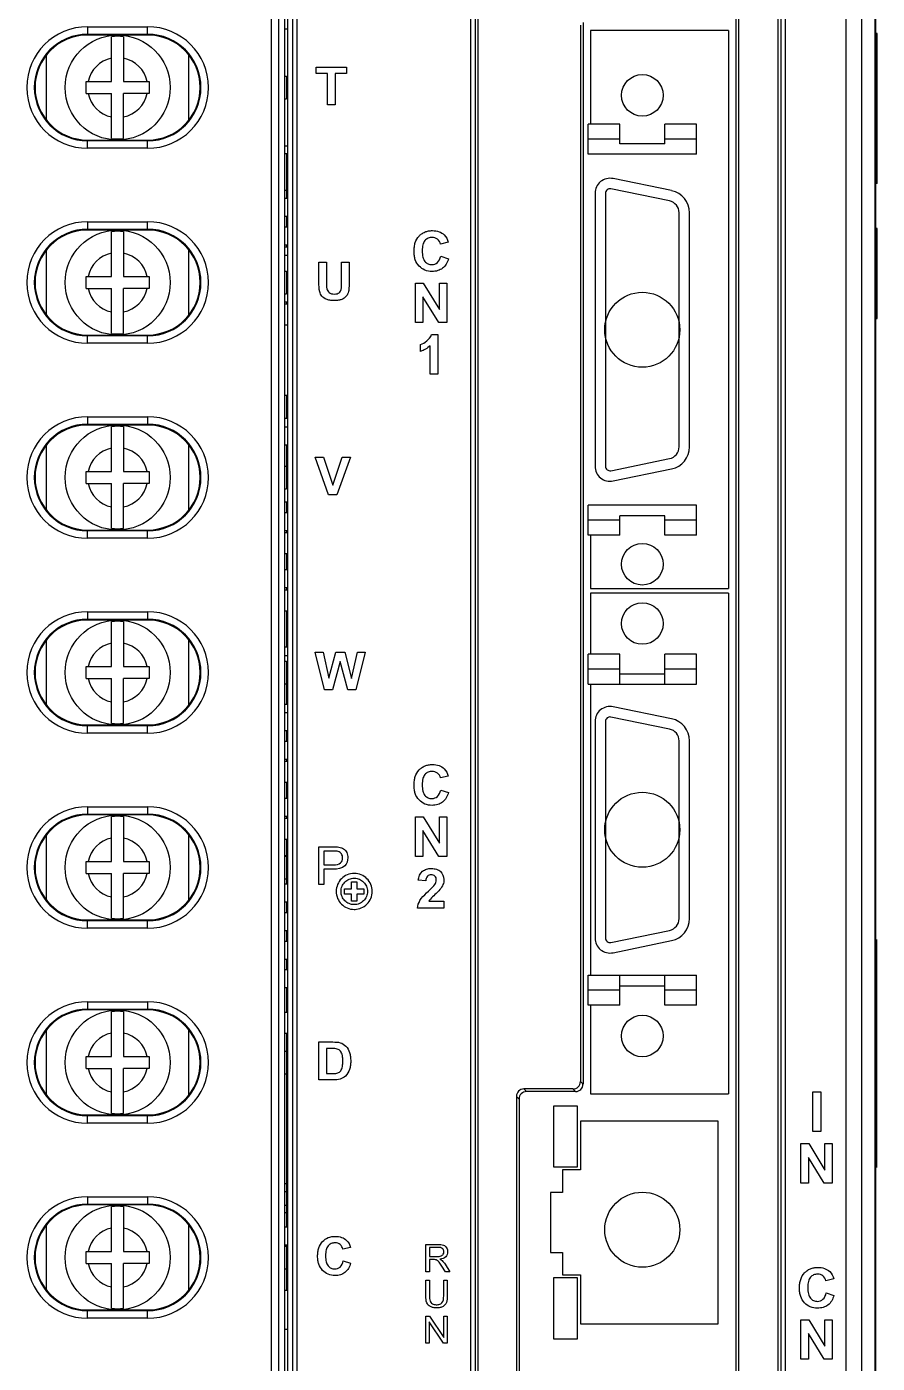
# Model space of a CAD drawing. Extents: x 0 to 94, y 0 to 195.
# Drawn here: x 51.7 to 94.2, y 40.8 to 107.7 of the extents above; entities that cross this region are included whole.
import ezdxf

# ---------------------------------------------------------------- set-up
doc = ezdxf.new("R2010")
doc.units = 0
doc.header["$LTSCALE"] = 4
doc.layers.get('0').update_dxf_attribs({"linetype": 'CONTINUOUS'})

msp = doc.modelspace()

# ---------------------------------------------------------------- linework, layer by layer
at = {"color": 7, "linetype": 'Continuous'}
for p, q in [((94.136, 13.962), (94.136, 193.163)), ((94.163, 13.937), (94.163, 193.188)), ((92.692, 14.623), (92.692, 192.502)), ((93.475, 14.623), (93.475, 192.502)), ((73.935, 17.192), (73.935, 189.467)), ((74.159, 17.192), (74.159, 189.467)), ((74.288, 189.467), (74.288, 17.192)), ((89.288, 17.192), (89.288, 189.467)), ((89.416, 189.467), (89.416, 17.192)), ((89.64, 189.467), (89.64, 17.192)), ((63.968, 30.885), (63.968, 149.195)), ((64.342, 30.885), (64.342, 149.195)), ((64.787, 29.942), (64.787, 149.657)), ((65.017, 149.657), (65.017, 29.942)), ((65.241, 149.657), (65.241, 29.942)), ((64.618, 147.957), (64.618, 31.687)), ((87.319, 29.412), (87.319, 132.045)), ((87.188, 29.544), (87.188, 111.077)), ((54.788, 107.653), (54.788, 107.238)), ((54.788, 107.653), (57.788, 107.653)), ((57.788, 107.238), (57.788, 107.653)), ((79.406, 107.738), (79.406, 54.912)), ((79.538, 107.869), (79.538, 54.781)), ((54.788, 107.278), (57.788, 107.278)), ((57.788, 107.238), (54.788, 107.238)), ((55.988, 104.912), (55.988, 107.156)), ((56.587, 107.156), (56.587, 104.912)), ((64.787, 107.537), (64.618, 107.537)), ((86.812, 107.462), (79.913, 107.462)), ((79.913, 107.462), (79.913, 102.775)), ((94.238, 107.312), (94.163, 107.312)), ((94.238, 99.812), (94.238, 107.312)), ((52.725, 106.209), (52.725, 103.017)), ((59.85, 103.017), (59.85, 106.21)), ((66.211, 105.637), (67.716, 105.637)), ((66.211, 105.317), (66.211, 105.637)), ((67.716, 105.637), (67.716, 105.317)), ((64.618, 105.175), (64.725, 105.175)), ((64.725, 105.175), (64.725, 104.05)), ((66.773, 105.317), (66.211, 105.317)), ((66.773, 103.743), (66.773, 105.317)), ((67.716, 105.317), (67.156, 105.317)), ((67.156, 105.317), (67.156, 103.743)), ((54.712, 104.312), (54.712, 104.912)), ((54.712, 104.912), (55.988, 104.912)), ((54.712, 104.312), (55.988, 104.312)), ((55.988, 102.069), (55.988, 104.312)), ((56.587, 104.912), (57.863, 104.912)), ((56.587, 102.069), (56.587, 104.312)), ((57.863, 104.312), (56.587, 104.312)), ((57.863, 104.912), (57.863, 104.312)), ((64.618, 104.05), (64.725, 104.05)), ((67.156, 103.743), (66.773, 103.743)), ((79.8, 101.275), (79.8, 102.775)), ((81.375, 102.775), (79.8, 102.775)), ((81.375, 101.8), (81.375, 102.775)), ((83.625, 101.8), (83.625, 102.775)), ((85.2, 102.775), (83.625, 102.775)), ((85.2, 101.275), (85.2, 102.775)), ((54.788, 101.574), (54.788, 101.988)), ((54.788, 101.988), (57.788, 101.988)), ((57.788, 101.949), (54.788, 101.949)), ((57.788, 101.574), (57.788, 101.988)), ((64.787, 101.688), (64.618, 101.688)), ((81.375, 102.025), (79.8, 102.025)), ((83.625, 101.8), (81.375, 101.8)), ((85.2, 102.025), (83.625, 102.025)), ((57.788, 101.574), (54.788, 101.574)), ((64.618, 101.312), (64.787, 101.312)), ((64.725, 101.312), (64.725, 99.081)), ((85.2, 101.275), (79.8, 101.275)), ((83.965, 99.456), (81.039, 100.06)), ((94.238, 99.812), (94.163, 99.812)), ((64.725, 99.465), (64.618, 99.465)), ((64.618, 99.081), (64.787, 99.081)), ((64.618, 99.081), (64.787, 99.081)), ((80.138, 99.325), (80.138, 85.675)), ((80.662, 99.325), (80.662, 85.675)), ((83.859, 98.942), (80.933, 99.545)), ((84.338, 86.646), (84.338, 98.354)), ((84.862, 86.646), (84.862, 98.354)), ((54.788, 97.903), (54.788, 97.488)), ((54.788, 97.903), (57.788, 97.903)), ((57.788, 97.488), (57.788, 97.903)), ((64.618, 98.181), (64.787, 98.181)), ((64.618, 98.181), (64.787, 98.181)), ((64.618, 97.652), (64.787, 97.652)), ((64.618, 97.652), (64.787, 97.652)), ((64.725, 98.181), (64.725, 97.652)), ((54.788, 97.528), (57.788, 97.528)), ((57.788, 97.488), (54.788, 97.488)), ((55.988, 95.162), (55.988, 97.406)), ((56.587, 97.406), (56.587, 95.162)), ((94.238, 97.562), (94.163, 97.562)), ((94.163, 97.562), (94.238, 97.562)), ((94.238, 93.062), (94.238, 97.562)), ((52.725, 96.459), (52.725, 93.267)), ((59.85, 93.267), (59.85, 96.46)), ((64.618, 96.752), (64.787, 96.752)), ((64.618, 96.752), (64.787, 96.752)), ((64.618, 96.647), (64.787, 96.647)), ((64.725, 96.752), (64.725, 96.647)), ((72.809, 96.881), (72.415, 96.787)), ((64.618, 96.224), (64.787, 96.224)), ((64.618, 96.224), (64.787, 96.224)), ((66.344, 95.887), (66.727, 95.887)), ((66.344, 94.877), (66.344, 95.887)), ((66.727, 95.887), (66.727, 94.861)), ((67.472, 95.887), (67.854, 95.887)), ((67.472, 94.839), (67.472, 95.887)), ((67.854, 95.887), (67.854, 94.892)), ((72.428, 96.177), (72.815, 96.054)), ((54.712, 94.562), (54.712, 95.162)), ((54.712, 95.162), (55.988, 95.162)), ((56.587, 95.162), (57.863, 95.162)), ((57.863, 95.162), (57.863, 94.562)), ((64.618, 95.425), (64.725, 95.425)), ((64.725, 95.425), (64.725, 94.3)), ((64.725, 95.324), (64.787, 95.324)), ((64.725, 95.324), (64.787, 95.324)), ((54.712, 94.562), (55.988, 94.562)), ((55.988, 92.319), (55.988, 94.562)), ((56.587, 92.319), (56.587, 94.562)), ((57.863, 94.562), (56.587, 94.562)), ((64.618, 94.3), (64.725, 94.3)), ((64.725, 94.795), (64.787, 94.795)), ((64.725, 94.795), (64.787, 94.795)), ((71.17, 94.838), (71.557, 94.838)), ((71.17, 92.865), (71.17, 94.838)), ((71.557, 94.838), (72.365, 93.52)), ((72.365, 94.838), (72.735, 94.838)), ((72.365, 93.52), (72.365, 94.838)), ((72.735, 94.838), (72.735, 92.865)), ((64.618, 93.895), (64.787, 93.895)), ((64.618, 93.895), (64.787, 93.895)), ((64.618, 93.79), (64.787, 93.79)), ((64.725, 93.895), (64.725, 93.79)), ((71.54, 94.152), (71.54, 92.865)), ((72.335, 92.865), (71.54, 94.152)), ((94.238, 93.062), (94.163, 93.062)), ((94.163, 93.062), (94.238, 93.062)), ((54.788, 91.824), (54.788, 92.238)), ((54.788, 92.238), (57.788, 92.238)), ((57.788, 91.824), (57.788, 92.238)), ((64.618, 92.74), (64.787, 92.74)), ((71.54, 92.865), (71.17, 92.865)), ((71.972, 92.26), (72.279, 92.26)), ((72.279, 92.26), (72.279, 90.278)), ((72.735, 92.865), (72.335, 92.865)), ((57.788, 92.199), (54.788, 92.199)), ((57.788, 91.824), (54.788, 91.824)), ((71.412, 91.417), (71.412, 91.761)), ((71.901, 90.278), (71.901, 91.704)), ((72.279, 90.278), (71.901, 90.278)), ((64.618, 89.237), (64.787, 89.237)), ((64.725, 89.237), (64.725, 88.075)), ((54.788, 88.153), (57.788, 88.153)), ((54.788, 88.153), (54.788, 87.738)), ((54.788, 87.778), (57.788, 87.778)), ((57.788, 87.738), (54.788, 87.738)), ((55.988, 85.412), (55.988, 87.656)), ((56.587, 87.656), (56.587, 85.412)), ((57.788, 88.153), (57.788, 87.738)), ((64.618, 88.075), (64.787, 88.075)), ((64.618, 87.651), (64.787, 87.651)), ((64.618, 87.651), (64.787, 87.651)), ((52.725, 86.709), (52.725, 83.517)), ((59.85, 83.517), (59.85, 86.71)), ((64.618, 86.751), (64.787, 86.751)), ((64.618, 86.751), (64.787, 86.751)), ((64.725, 86.751), (64.725, 84.55)), ((64.618, 85.675), (64.725, 85.675)), ((66.153, 86.137), (66.568, 86.137)), ((66.83, 84.243), (66.153, 86.137)), ((66.568, 86.137), (67.047, 84.735)), ((67.047, 84.735), (67.511, 86.137)), ((67.917, 86.137), (67.238, 84.243)), ((67.511, 86.137), (67.917, 86.137)), ((80.933, 85.455), (83.859, 86.058)), ((81.039, 84.94), (83.965, 85.544)), ((54.712, 85.412), (55.988, 85.412)), ((54.712, 84.812), (54.712, 85.412)), ((56.587, 85.412), (57.863, 85.412)), ((57.863, 85.412), (57.863, 84.812)), ((64.725, 85.217), (64.787, 85.217)), ((54.712, 84.812), (55.988, 84.812)), ((55.988, 82.569), (55.988, 84.812)), ((57.863, 84.812), (56.587, 84.812)), ((56.587, 82.569), (56.587, 84.812)), ((64.618, 84.55), (64.725, 84.55)), ((64.725, 84.794), (64.787, 84.794)), ((64.725, 84.794), (64.787, 84.794)), ((67.238, 84.243), (66.83, 84.243)), ((64.618, 83.894), (64.787, 83.894)), ((64.618, 83.894), (64.787, 83.894)), ((64.725, 83.894), (64.725, 83.365)), ((79.8, 82.225), (79.8, 83.725)), ((85.2, 83.725), (79.8, 83.725)), ((85.2, 82.225), (85.2, 83.725)), ((64.618, 83.365), (64.787, 83.365)), ((64.618, 83.365), (64.787, 83.365)), ((81.375, 82.975), (79.8, 82.975)), ((81.375, 82.225), (81.375, 83.2)), ((83.625, 83.2), (81.375, 83.2)), ((83.625, 82.225), (83.625, 83.2)), ((85.2, 82.975), (83.625, 82.975)), ((54.788, 82.488), (57.788, 82.488)), ((54.788, 82.074), (54.788, 82.488)), ((57.788, 82.449), (54.788, 82.449)), ((57.788, 82.074), (57.788, 82.488)), ((64.618, 82.465), (64.787, 82.465)), ((64.618, 82.465), (64.787, 82.465)), ((64.618, 82.36), (64.787, 82.36)), ((64.725, 82.465), (64.725, 82.36)), ((81.375, 82.225), (79.8, 82.225)), ((79.913, 82.225), (79.913, 79.562)), ((85.2, 82.225), (83.625, 82.225)), ((57.788, 82.074), (54.788, 82.074)), ((64.618, 81.31), (64.787, 81.31)), ((64.725, 81.31), (64.725, 80.507)), ((64.618, 80.507), (64.787, 80.507)), ((64.618, 80.507), (64.787, 80.507)), ((64.618, 79.607), (64.787, 79.607)), ((64.618, 79.607), (64.787, 79.607)), ((64.725, 79.607), (64.725, 79.502)), ((79.913, 79.562), (86.812, 79.562)), ((64.618, 79.502), (64.787, 79.502)), ((86.812, 79.337), (79.913, 79.337)), ((79.913, 79.337), (79.913, 76.275)), ((54.788, 78.403), (57.788, 78.403)), ((54.788, 78.403), (54.788, 77.988)), ((57.788, 78.403), (57.788, 77.988)), ((64.618, 78.452), (64.787, 78.452)), ((64.725, 78.452), (64.725, 76.645)), ((54.788, 78.028), (57.788, 78.028)), ((57.788, 77.988), (54.788, 77.988)), ((55.988, 75.662), (55.988, 77.906)), ((56.587, 77.906), (56.587, 75.662)), ((52.725, 76.959), (52.725, 73.767)), ((59.85, 73.767), (59.85, 76.96)), ((64.618, 76.645), (64.787, 76.645)), ((64.618, 76.221), (64.787, 76.221)), ((64.618, 76.221), (64.787, 76.221)), ((66.163, 76.387), (66.555, 76.387)), ((66.616, 74.493), (66.163, 76.387)), ((66.555, 76.387), (66.84, 75.086)), ((66.84, 75.086), (67.187, 76.387)), ((67.187, 76.387), (67.641, 76.387)), ((67.641, 76.387), (67.973, 75.064)), ((67.973, 75.064), (68.264, 76.387)), ((68.649, 76.387), (68.189, 74.493)), ((68.264, 76.387), (68.649, 76.387)), ((81.375, 76.275), (79.8, 76.275)), ((79.8, 74.775), (79.8, 76.275)), ((81.375, 74.775), (81.375, 76.275)), ((85.2, 76.275), (83.625, 76.275)), ((83.625, 74.775), (83.625, 76.275)), ((85.2, 74.775), (85.2, 76.275)), ((54.712, 75.662), (55.988, 75.662)), ((54.712, 75.062), (54.712, 75.662)), ((56.587, 75.662), (57.863, 75.662)), ((57.863, 75.662), (57.863, 75.062)), ((64.618, 75.925), (64.725, 75.925)), ((64.725, 75.925), (64.725, 73.787)), ((67.406, 75.909), (67.03, 74.493)), ((67.783, 74.493), (67.406, 75.909)), ((81.375, 75.525), (79.8, 75.525)), ((85.2, 75.525), (83.625, 75.525)), ((54.712, 75.062), (55.988, 75.062)), ((55.988, 72.819), (55.988, 75.062)), ((57.863, 75.062), (56.587, 75.062)), ((56.587, 72.819), (56.587, 75.062)), ((64.725, 75.321), (64.787, 75.321)), ((64.725, 75.321), (64.787, 75.321)), ((81.375, 75.3), (83.625, 75.3)), ((64.618, 74.8), (64.725, 74.8)), ((67.03, 74.493), (66.616, 74.493)), ((68.189, 74.493), (67.783, 74.493)), ((79.8, 74.775), (85.2, 74.775)), ((79.913, 74.775), (79.913, 60.225)), ((64.618, 73.787), (64.787, 73.787)), ((64.787, 73.973), (64.725, 73.973)), ((83.965, 73.046), (81.039, 73.65)), ((64.618, 73.364), (64.787, 73.364)), ((64.618, 73.364), (64.787, 73.364)), ((80.138, 72.915), (80.138, 62.085)), ((80.662, 72.915), (80.662, 62.085)), ((83.859, 72.532), (80.933, 73.135)), ((54.788, 72.738), (57.788, 72.738)), ((54.788, 72.324), (54.788, 72.738)), ((57.788, 72.699), (54.788, 72.699)), ((57.788, 72.324), (54.788, 72.324)), ((57.788, 72.324), (57.788, 72.738)), ((64.618, 72.464), (64.787, 72.464)), ((64.618, 72.464), (64.787, 72.464)), ((64.725, 72.464), (64.725, 71.935)), ((64.618, 71.935), (64.787, 71.935)), ((64.618, 71.935), (64.787, 71.935)), ((84.338, 63.056), (84.338, 71.944)), ((84.862, 63.056), (84.862, 71.944)), ((64.618, 71.035), (64.787, 71.035)), ((64.618, 71.035), (64.787, 71.035)), ((64.618, 70.93), (64.787, 70.93)), ((64.725, 71.035), (64.725, 70.93)), ((72.809, 70.184), (72.415, 70.089)), ((64.618, 69.88), (64.787, 69.88)), ((64.725, 69.88), (64.725, 69.077)), ((64.618, 69.077), (64.787, 69.077)), ((64.618, 69.077), (64.787, 69.077)), ((72.428, 69.48), (72.815, 69.357)), ((54.788, 68.653), (57.788, 68.653)), ((54.788, 68.653), (54.788, 68.238)), ((54.788, 68.278), (57.788, 68.278)), ((57.788, 68.238), (54.788, 68.238)), ((57.788, 68.653), (57.788, 68.238)), ((64.618, 68.177), (64.787, 68.177)), ((64.618, 68.177), (64.787, 68.177)), ((64.725, 68.177), (64.725, 68.072)), ((55.988, 65.912), (55.988, 68.156)), ((56.587, 68.156), (56.587, 65.912)), ((64.618, 68.072), (64.787, 68.072)), ((71.17, 68.141), (71.557, 68.141)), ((71.17, 66.168), (71.17, 68.141)), ((71.557, 68.141), (72.365, 66.823)), ((72.365, 68.141), (72.735, 68.141)), ((72.365, 66.823), (72.365, 68.141)), ((72.735, 68.141), (72.735, 66.168)), ((52.725, 67.209), (52.725, 64.017)), ((59.85, 64.017), (59.85, 67.21)), ((64.618, 67.022), (64.787, 67.022)), ((64.725, 67.022), (64.725, 66.22)), ((72.335, 66.168), (71.54, 67.455)), ((71.54, 67.455), (71.54, 66.168)), ((64.618, 66.22), (64.787, 66.22)), ((64.618, 66.22), (64.787, 66.22)), ((64.618, 66.175), (64.725, 66.175)), ((64.725, 66.175), (64.725, 64.791)), ((66.342, 66.65), (67.057, 66.65)), ((66.342, 64.756), (66.342, 66.65)), ((67.078, 66.427), (66.593, 66.427)), ((66.593, 66.427), (66.593, 65.75)), ((71.54, 66.168), (71.17, 66.168)), ((72.735, 66.168), (72.335, 66.168)), ((54.712, 65.912), (55.988, 65.912)), ((54.712, 65.312), (54.712, 65.912)), ((56.587, 65.912), (57.863, 65.912)), ((57.863, 65.912), (57.863, 65.312)), ((66.593, 65.75), (67.083, 65.75)), ((67.079, 65.526), (66.593, 65.526)), ((66.593, 65.526), (66.593, 64.756)), ((54.712, 65.312), (55.988, 65.312)), ((55.988, 63.069), (55.988, 65.312)), ((57.863, 65.312), (56.587, 65.312)), ((56.587, 63.069), (56.587, 65.312)), ((64.618, 65.05), (64.725, 65.05)), ((64.725, 65.32), (64.787, 65.32)), ((64.725, 65.32), (64.787, 65.32)), ((67.973, 64.901), (68.245, 64.901)), ((67.973, 64.553), (67.973, 64.901)), ((68.245, 64.901), (68.245, 64.553)), ((71.684, 64.941), (71.307, 64.978)), ((64.618, 64.791), (64.787, 64.791)), ((64.618, 64.791), (64.787, 64.791)), ((66.593, 64.756), (66.342, 64.756)), ((67.624, 64.553), (67.973, 64.553)), ((67.624, 64.281), (67.624, 64.553)), ((67.973, 64.281), (67.624, 64.281)), ((67.973, 63.933), (67.973, 64.281)), ((68.245, 64.553), (68.593, 64.553)), ((68.593, 64.281), (68.245, 64.281)), ((68.245, 64.281), (68.245, 63.933)), ((68.593, 64.553), (68.593, 64.281)), ((64.618, 63.891), (64.787, 63.891)), ((64.618, 63.891), (64.787, 63.891)), ((64.725, 63.891), (64.725, 63.362)), ((68.245, 63.933), (67.973, 63.933)), ((72.589, 63.581), (71.263, 63.581)), ((71.838, 63.932), (72.589, 63.932)), ((72.589, 63.932), (72.589, 63.581)), ((54.788, 62.988), (57.788, 62.988)), ((54.788, 62.574), (54.788, 62.988)), ((57.788, 62.949), (54.788, 62.949)), ((57.788, 62.574), (57.788, 62.988)), ((64.618, 63.362), (64.787, 63.362)), ((64.618, 63.362), (64.787, 63.362)), ((57.788, 62.574), (54.788, 62.574)), ((64.618, 62.462), (64.787, 62.462)), ((64.618, 62.462), (64.787, 62.462)), ((64.725, 62.462), (64.725, 61.934)), ((80.933, 61.865), (83.859, 62.468)), ((64.618, 61.934), (64.787, 61.934)), ((64.618, 61.934), (64.787, 61.934)), ((81.039, 61.35), (83.965, 61.954)), ((94.193, 62.012), (94.193, 50.612)), ((64.618, 61.034), (64.787, 61.034)), ((64.618, 61.034), (64.787, 61.034)), ((64.725, 61.034), (64.725, 60.505)), ((64.618, 60.505), (64.787, 60.505)), ((64.618, 60.505), (64.787, 60.505)), ((79.8, 60.225), (85.2, 60.225)), ((79.8, 58.725), (79.8, 60.225)), ((81.375, 58.725), (81.375, 60.225)), ((83.625, 58.725), (83.625, 60.225)), ((85.2, 58.725), (85.2, 60.225)), ((64.618, 59.605), (64.787, 59.605)), ((64.618, 59.605), (64.787, 59.605)), ((64.725, 59.605), (64.725, 58.375)), ((81.375, 59.7), (83.625, 59.7)), ((54.788, 58.903), (57.788, 58.903)), ((54.788, 58.903), (54.788, 58.488)), ((57.788, 58.903), (57.788, 58.488)), ((81.375, 59.475), (79.8, 59.475)), ((85.2, 59.475), (83.625, 59.475)), ((54.788, 58.528), (57.788, 58.528)), ((57.788, 58.488), (54.788, 58.488)), ((55.988, 56.162), (55.988, 58.406)), ((56.587, 58.406), (56.587, 56.162)), ((64.618, 58.375), (64.787, 58.375)), ((81.375, 58.725), (79.8, 58.725)), ((79.913, 58.725), (79.913, 54.287)), ((85.2, 58.725), (83.625, 58.725)), ((52.725, 57.459), (52.725, 54.267)), ((59.85, 54.267), (59.85, 57.46)), ((64.618, 57.325), (64.787, 57.325)), ((64.725, 57.325), (64.725, 47.646)), ((66.346, 56.887), (67.044, 56.887)), ((66.346, 54.993), (66.346, 56.887)), ((54.712, 56.162), (55.988, 56.162)), ((54.712, 55.562), (54.712, 56.162)), ((56.587, 56.162), (57.863, 56.162)), ((57.863, 56.162), (57.863, 55.562)), ((64.618, 56.425), (64.725, 56.425)), ((66.9, 56.567), (66.728, 56.567)), ((66.728, 56.567), (66.728, 55.312)), ((54.712, 55.562), (55.988, 55.562)), ((55.988, 53.319), (55.988, 55.562)), ((57.863, 55.562), (56.587, 55.562)), ((56.587, 53.319), (56.587, 55.562)), ((64.618, 55.3), (64.725, 55.3)), ((67.065, 54.993), (66.346, 54.993)), ((66.728, 55.312), (67.013, 55.312)), ((79.538, 54.781), (79.406, 54.912)), ((76.211, 54.165), (76.342, 54.034)), ((76.211, 54.165), (76.211, 29.412)), ((79.033, 54.539), (76.585, 54.539)), ((76.585, 54.539), (76.716, 54.407)), ((79.164, 54.407), (76.716, 54.407)), ((79.164, 54.407), (79.033, 54.539)), ((79.913, 54.287), (86.812, 54.287)), ((91.023, 54.391), (91.421, 54.391)), ((91.023, 52.417), (91.023, 54.391)), ((91.421, 54.391), (91.421, 52.417)), ((76.342, 54.034), (76.342, 29.544)), ((79.262, 53.683), (78.062, 53.683)), ((78.062, 53.683), (78.062, 50.641)), ((79.262, 50.641), (79.262, 53.683)), ((54.788, 53.238), (57.788, 53.238)), ((54.788, 52.824), (54.788, 53.238)), ((57.788, 53.199), (54.788, 53.199)), ((57.788, 52.824), (54.788, 52.824)), ((57.788, 52.824), (57.788, 53.238)), ((86.282, 52.933), (79.412, 52.933)), ((79.412, 52.933), (79.412, 50.491)), ((86.282, 42.8), (86.282, 52.933)), ((91.421, 52.417), (91.023, 52.417)), ((90.427, 51.804), (90.814, 51.804)), ((90.427, 49.831), (90.427, 51.804)), ((90.814, 51.804), (91.622, 50.486)), ((91.622, 51.804), (91.992, 51.804)), ((91.622, 50.486), (91.622, 51.804)), ((91.992, 51.804), (91.992, 49.831)), ((91.593, 49.831), (90.797, 51.118)), ((90.797, 51.118), (90.797, 49.831)), ((78.062, 50.641), (79.262, 50.641)), ((79.412, 50.491), (78.512, 50.491)), ((78.512, 50.491), (78.512, 49.366)), ((64.725, 49.793), (64.618, 49.793)), ((90.797, 49.831), (90.427, 49.831)), ((91.992, 49.831), (91.593, 49.831)), ((54.788, 49.153), (57.788, 49.153)), ((54.788, 49.153), (54.788, 48.738)), ((57.788, 49.153), (57.788, 48.738)), ((64.618, 49.418), (64.725, 49.418)), ((78.512, 49.366), (77.912, 49.366)), ((77.912, 49.366), (77.912, 46.366)), ((54.788, 48.778), (57.788, 48.778)), ((57.788, 48.738), (54.788, 48.738)), ((55.988, 46.412), (55.988, 48.656)), ((56.587, 48.656), (56.587, 46.412)), ((64.618, 48.732), (64.726, 48.732)), ((64.618, 48.357), (64.724, 48.357)), ((52.725, 47.709), (52.725, 44.517)), ((59.85, 44.517), (59.85, 47.71)), ((64.618, 47.646), (64.787, 47.646)), ((64.618, 47.646), (64.787, 47.646)), ((54.712, 46.412), (55.988, 46.412)), ((54.712, 45.812), (54.712, 46.412)), ((56.587, 46.412), (57.863, 46.412)), ((57.863, 46.412), (57.863, 45.812)), ((64.618, 46.746), (64.787, 46.746)), ((64.618, 46.746), (64.787, 46.746)), ((64.618, 46.675), (64.725, 46.675)), ((64.725, 46.746), (64.725, 44.469)), ((67.924, 46.615), (67.546, 46.525)), ((71.686, 46.766), (72.29, 46.766)), ((71.686, 45.403), (71.686, 46.766)), ((72.297, 46.616), (71.866, 46.616)), ((71.866, 46.616), (71.866, 46.164)), ((71.866, 46.164), (72.254, 46.164)), ((77.912, 46.366), (78.512, 46.366)), ((78.512, 46.366), (78.512, 45.241)), ((54.712, 45.812), (55.988, 45.812)), ((55.988, 43.569), (55.988, 45.812)), ((57.863, 45.812), (56.587, 45.812)), ((56.587, 43.569), (56.587, 45.812)), ((64.618, 45.55), (64.725, 45.55)), ((67.559, 45.94), (67.929, 45.822)), ((72.075, 46.008), (71.866, 46.008)), ((71.866, 46.008), (71.866, 45.403)), ((72.66, 45.403), (72.48, 45.686)), ((72.65, 45.774), (72.887, 45.403)), ((71.866, 45.403), (71.686, 45.403)), ((71.686, 44.975), (71.866, 44.975)), ((71.686, 44.187), (71.686, 44.975)), ((71.866, 44.975), (71.866, 44.188)), ((72.577, 44.975), (72.758, 44.975)), ((72.577, 44.188), (72.577, 44.975)), ((72.887, 45.403), (72.66, 45.403)), ((72.758, 44.975), (72.758, 44.187)), ((79.262, 45.091), (78.062, 45.091)), ((78.062, 45.091), (78.062, 42.05)), ((78.512, 45.241), (79.412, 45.241)), ((79.262, 42.05), (79.262, 45.091)), ((79.412, 45.241), (79.412, 42.8)), ((92.066, 45.041), (91.672, 44.947)), ((64.787, 44.469), (64.618, 44.469)), ((91.685, 44.337), (92.072, 44.215)), ((54.788, 43.488), (57.788, 43.488)), ((54.788, 43.074), (54.788, 43.488)), ((57.788, 43.449), (54.788, 43.449)), ((57.788, 43.074), (57.788, 43.488)), ((57.788, 43.074), (54.788, 43.074)), ((71.681, 43.184), (71.866, 43.184)), ((71.681, 41.821), (71.681, 43.184)), ((72.57, 41.821), (71.854, 42.892)), ((71.854, 42.892), (71.854, 41.821)), ((71.866, 43.184), (72.582, 42.114)), ((72.582, 43.184), (72.755, 43.184)), ((72.582, 42.114), (72.582, 43.184)), ((72.755, 43.184), (72.755, 41.821)), ((79.412, 42.8), (86.282, 42.8)), ((90.427, 42.999), (90.814, 42.999)), ((90.427, 41.025), (90.427, 42.999)), ((90.814, 42.999), (91.622, 41.681)), ((91.622, 42.999), (91.992, 42.999)), ((91.622, 41.681), (91.622, 42.999)), ((91.992, 42.999), (91.992, 41.025)), ((64.787, 42.519), (64.618, 42.519)), ((91.593, 41.025), (90.797, 42.312)), ((90.797, 42.312), (90.797, 41.025)), ((71.854, 41.821), (71.681, 41.821)), ((72.755, 41.821), (72.57, 41.821)), ((78.062, 42.05), (79.262, 42.05)), ((90.797, 41.025), (90.427, 41.025)), ((91.992, 41.025), (91.593, 41.025))]:
    msp.add_line(p, q, dxfattribs=at)
for p, q in [((86.812, 107.462), (86.812, 104.65)), ((86.812, 104.65), (86.812, 103.15)), ((86.812, 103.15), (86.812, 85.6)), ((86.812, 85.6), (86.812, 84.1)), ((86.812, 84.1), (86.812, 79.562)), ((86.812, 79.337), (86.812, 75.025)), ((86.812, 75.025), (86.812, 73.525)), ((86.812, 73.525), (86.812, 58.975)), ((86.812, 58.975), (86.812, 57.475)), ((86.812, 57.475), (86.812, 54.287))]:
    msp.add_line(p, q)
for centre, radius in [((56.288, 104.612), 2.625), ((82.5, 104.223), 1.039), ((56.288, 94.862), 2.625), ((56.288, 85.112), 2.625), ((82.5, 80.777), 1.039), ((82.5, 77.812), 1.039), ((56.288, 75.362), 2.625), ((56.288, 65.612), 2.625), ((56.288, 55.862), 2.625), ((82.5, 57.188), 1.039), ((56.288, 46.112), 2.625)]:
    msp.add_circle(centre, radius, dxfattribs=at)
for centre in [(82.5, 92.5), (82.5, 67.5), (82.5, 47.5)]:
    msp.add_circle(centre, 1.875)
for centre, radius, start, end in [((54.788, 104.613), 3.039, 90, 270), ((57.788, 104.613), 3.039, 270, 90), ((54.788, 104.613), 2.664, 90, 270), ((54.788, 104.613), 2.625, 90, 270), ((56.288, 104.612), 2.561, 83.27193, 96.72807), ((57.788, 104.613), 2.664, 270, 90), ((57.788, 104.613), 2.625, 270, 90), ((56.288, 104.612), 1.5, 101.53696, 168.46304), ((56.288, 104.612), 1.5, 11.53696, 78.46304), ((56.288, 104.612), 1.5, 191.53696, 258.46304), ((56.288, 104.612), 1.5, 281.53696, 348.46304), ((56.288, 104.612), 2.561, 263.27193, 276.72807), ((80.888, 99.325), 0.75, 78.34071, 180), ((80.888, 99.325), 0.225, 78.34071, 180), ((83.737, 98.354), 0.6, 0, 78.34071), ((83.737, 98.354), 1.125, 0, 78.34071), ((54.788, 94.863), 3.039, 90, 270), ((57.788, 94.863), 3.039, 270, 90), ((54.788, 94.863), 2.664, 90, 270), ((54.788, 94.863), 2.625, 90, 270), ((56.288, 94.862), 2.561, 83.27193, 96.72807), ((57.788, 94.863), 2.664, 270, 90), ((57.788, 94.863), 2.625, 270, 90), ((56.288, 94.862), 1.5, 101.53696, 168.46304), ((56.288, 94.862), 1.5, 11.53696, 78.46304), ((56.288, 94.862), 1.5, 191.53696, 258.46304), ((56.288, 94.862), 1.5, 281.53696, 348.46304), ((56.288, 94.862), 2.561, 263.27193, 276.72807), ((54.788, 85.113), 3.039, 90, 270), ((54.788, 85.113), 2.664, 90, 270), ((54.788, 85.113), 2.625, 90, 270), ((56.288, 85.112), 2.561, 83.27193, 96.72807), ((57.788, 85.113), 3.039, 270, 90), ((57.788, 85.113), 2.664, 270, 90), ((57.788, 85.113), 2.625, 270, 90), ((56.288, 85.112), 1.5, 101.53696, 168.46304), ((56.288, 85.112), 1.5, 11.53696, 78.46304), ((83.737, 86.646), 0.6, 281.65929, 0), ((83.737, 86.646), 1.125, 281.65929, 0), ((80.888, 85.675), 0.75, 180, 281.65929), ((80.888, 85.675), 0.225, 180, 281.65929), ((56.288, 85.112), 1.5, 191.53696, 258.46304), ((56.288, 85.112), 1.5, 281.53696, 348.46304), ((56.288, 85.112), 2.561, 263.27193, 276.72807), ((54.788, 75.363), 3.039, 90, 270), ((57.788, 75.363), 3.039, 270, 90), ((54.788, 75.363), 2.664, 90, 270), ((54.788, 75.363), 2.625, 90, 270), ((56.288, 75.362), 2.561, 83.27193, 96.72807), ((57.788, 75.363), 2.664, 270, 90), ((57.788, 75.363), 2.625, 270, 90), ((56.288, 75.362), 1.5, 101.53696, 168.46304), ((56.288, 75.362), 1.5, 11.53696, 78.46304), ((56.288, 75.362), 1.5, 191.53696, 258.46304), ((56.288, 75.362), 1.5, 281.53696, 348.46304), ((80.888, 72.915), 0.75, 78.34071, 180), ((80.888, 72.915), 0.225, 78.34071, 180), ((83.737, 71.944), 1.125, 0, 78.34071), ((56.288, 75.362), 2.561, 263.27193, 276.72807), ((83.737, 71.944), 0.6, 0, 78.34071), ((54.788, 65.613), 3.039, 90, 270), ((54.788, 65.613), 2.664, 90, 270), ((54.788, 65.613), 2.625, 90, 270), ((56.288, 65.612), 2.561, 83.27193, 96.72807), ((57.788, 65.613), 3.039, 270, 90), ((57.788, 65.613), 2.664, 270, 90), ((57.788, 65.613), 2.625, 270, 90), ((56.288, 65.612), 1.5, 101.53696, 168.46304), ((56.288, 65.612), 1.5, 11.53696, 78.46304), ((56.288, 65.612), 1.5, 191.53696, 258.46304), ((56.288, 65.612), 1.5, 281.53696, 348.46304), ((56.288, 65.612), 2.561, 263.27193, 276.72807), ((83.737, 63.056), 0.6, 281.65929, 0), ((83.737, 63.056), 1.125, 281.65929, 0), ((80.888, 62.085), 0.75, 180, 281.65929), ((80.888, 62.085), 0.225, 180, 281.65929), ((54.788, 55.863), 3.039, 90, 270), ((57.788, 55.863), 3.039, 270, 90), ((54.788, 55.863), 2.664, 90, 270), ((54.788, 55.863), 2.625, 90, 270), ((56.288, 55.862), 2.561, 83.27193, 96.72807), ((57.788, 55.863), 2.664, 270, 90), ((57.788, 55.863), 2.625, 270, 90), ((56.288, 55.862), 1.5, 101.53696, 168.46304), ((56.288, 55.862), 1.5, 11.53696, 78.46304), ((56.288, 55.862), 1.5, 191.53696, 258.46304), ((56.288, 55.862), 1.5, 281.53696, 348.46304), ((56.288, 55.862), 2.561, 263.27193, 276.72807), ((54.788, 46.113), 3.039, 90, 270), ((57.788, 46.113), 3.039, 270, 90), ((54.788, 46.113), 2.664, 90, 270), ((54.788, 46.113), 2.625, 90, 270), ((56.288, 46.112), 2.561, 83.27193, 96.72807), ((57.788, 46.113), 2.664, 270, 90), ((57.788, 46.113), 2.625, 270, 90), ((56.288, 46.112), 1.5, 101.53696, 168.46304), ((56.288, 46.112), 1.5, 11.53696, 78.46304), ((56.288, 46.112), 1.5, 191.53696, 258.46304), ((56.288, 46.112), 1.5, 281.53696, 348.46304), ((56.288, 46.112), 2.561, 263.27193, 276.72807)]:
    msp.add_arc(centre, radius, start, end, dxfattribs=at)
for centre, major_axis, start_param, end_param in [((79.03, 54.915), (-0.267, 0.267), 2.359993, 3.923193), ((76.588, 54.162), (0.267, -0.267), 2.359993, 3.923193), ((76.719, 54.031), (0.267, -0.267), 2.359993, 3.923193), ((79.161, 54.784), (0.267, -0.267), -0.7816, 0.7816)]:
    msp.add_ellipse(centre, major_axis=major_axis, ratio=0.992433, start_param=start_param, end_param=end_param, dxfattribs=at)
for points, knots in [([(72.519, 95.575), (72.449, 95.522), (72.279, 95.439), (71.971, 95.403), (71.631, 95.457), (71.325, 95.673), (71.165, 95.947), (71.105, 96.206), (71.091, 96.424), (71.105, 96.646), (71.164, 96.915), (71.29, 97.14), (71.426, 97.261), (71.47, 97.293)], [0, 0, 0, 0, 0.086122, 0.182188, 0.301783, 0.417183, 0.538734, 0.604913, 0.677523, 0.754066, 0.823208, 0.94769, 1, 1, 1, 1]), ([(71.47, 97.293), (71.524, 97.332), (71.637, 97.396), (71.825, 97.448), (72.063, 97.467), (72.345, 97.43), (72.533, 97.314), (72.607, 97.244)], [0, 0, 0, 0, 0.163269, 0.314534, 0.476911, 0.74942, 1, 1, 1, 1]), ([(71.643, 96.96), (71.592, 96.902), (71.541, 96.783), (71.511, 96.607), (71.504, 96.447), (71.511, 96.284), (71.54, 96.101), (71.59, 95.977), (71.641, 95.917)], [0, 0, 0, 0, 0.210295, 0.34004, 0.490167, 0.649035, 0.785058, 1, 1, 1, 1]), ([(72.415, 96.787), (72.394, 96.879), (72.292, 97.061), (72.025, 97.136), (71.796, 97.094), (71.686, 97.01), (71.643, 96.96)], [0, 0, 0, 0, 0.292714, 0.586675, 0.796367, 1, 1, 1, 1]), ([(71.641, 95.917), (71.683, 95.867), (71.79, 95.783), (72.021, 95.737), (72.191, 95.795), (72.264, 95.859)], [0, 0, 0, 0, 0.284827, 0.575254, 1, 1, 1, 1]), ([(66.858, 94.358), (66.89, 94.334), (66.973, 94.296), (67.11, 94.284), (67.245, 94.295), (67.326, 94.331), (67.356, 94.354)], [0, 0, 0, 0, 0.231762, 0.507373, 0.781822, 1, 1, 1, 1]), ([(67.356, 94.354), (67.406, 94.394), (67.492, 94.558), (67.472, 94.732), (67.472, 94.839)], [0, 0, 0, 0, 0.372488, 1, 1, 1, 1]), ([(67.854, 94.892), (67.854, 94.795), (67.851, 94.634), (67.834, 94.427), (67.786, 94.281), (67.688, 94.129), (67.57, 94.053), (67.486, 94.019)], [0, 0, 0, 0, 0.285353, 0.473791, 0.608154, 0.734354, 1, 1, 1, 1]), ([(67.486, 94.019), (67.435, 93.997), (67.314, 93.968), (67.11, 93.957), (66.903, 93.968), (66.765, 93.999), (66.711, 94.024)], [0, 0, 0, 0, 0.211144, 0.469735, 0.772782, 1, 1, 1, 1]), ([(64.772, 72.415), (64.764, 72.408), (64.741, 72.381), (64.725, 72.345), (64.725, 72.319)], [0, 0, 0, 0, 0.288818, 1, 1, 1, 1]), ([(72.519, 68.877), (72.449, 68.824), (72.279, 68.741), (71.971, 68.705), (71.631, 68.76), (71.325, 68.976), (71.165, 69.25), (71.105, 69.508), (71.091, 69.727), (71.105, 69.949), (71.164, 70.218), (71.29, 70.443), (71.426, 70.564), (71.47, 70.595)], [0, 0, 0, 0, 0.086122, 0.182188, 0.301783, 0.417183, 0.538734, 0.604913, 0.677523, 0.754066, 0.823208, 0.94769, 1, 1, 1, 1]), ([(71.47, 70.595), (71.524, 70.635), (71.637, 70.698), (71.825, 70.751), (72.063, 70.77), (72.345, 70.732), (72.533, 70.617), (72.607, 70.547)], [0, 0, 0, 0, 0.163269, 0.314534, 0.476911, 0.74942, 1, 1, 1, 1]), ([(71.643, 70.263), (71.592, 70.205), (71.541, 70.086), (71.511, 69.91), (71.504, 69.75), (71.511, 69.587), (71.54, 69.404), (71.59, 69.28), (71.641, 69.22)], [0, 0, 0, 0, 0.210295, 0.34004, 0.490167, 0.649035, 0.785058, 1, 1, 1, 1]), ([(72.269, 70.332), (72.195, 70.391), (72.025, 70.439), (71.796, 70.397), (71.686, 70.313), (71.643, 70.263)], [0, 0, 0, 0, 0.415619, 0.712093, 1, 1, 1, 1]), ([(71.641, 69.22), (71.683, 69.17), (71.79, 69.086), (72.021, 69.04), (72.191, 69.098), (72.264, 69.162)], [0, 0, 0, 0, 0.284827, 0.575254, 1, 1, 1, 1]), ([(67.083, 65.75), (67.202, 65.75), (67.39, 65.767), (67.516, 65.95), (67.541, 66.116), (67.511, 66.241), (67.47, 66.298)], [0, 0, 0, 0, 0.41961, 0.576198, 0.750206, 1, 1, 1, 1]), ([(67.579, 66.544), (67.644, 66.499), (67.753, 66.36), (67.82, 66.047), (67.733, 65.801), (67.634, 65.694)], [0, 0, 0, 0, 0.253122, 0.534979, 1, 1, 1, 1]), ([(71.307, 64.978), (71.325, 65.142), (71.421, 65.402), (71.723, 65.543), (71.968, 65.573), (72.218, 65.543), (72.366, 65.458), (72.422, 65.405)], [0, 0, 0, 0, 0.339187, 0.492767, 0.66162, 0.842126, 1, 1, 1, 1]), ([(68.109, 65.317), (67.989, 65.317), (67.753, 65.27), (67.456, 65.07), (67.256, 64.773), (67.184, 64.417), (67.256, 64.061), (67.456, 63.765), (67.753, 63.564), (68.002, 63.514), (68.136, 63.517), (68.149, 63.517)], [0, 0, 0, 0, 0.125497, 0.246528, 0.367604, 0.493084, 0.618402, 0.739466, 0.860572, 0.98606, 1, 1, 1, 1]), ([(68.109, 63.757), (68.021, 63.757), (67.848, 63.792), (67.631, 63.939), (67.484, 64.156), (67.432, 64.417), (67.484, 64.678), (67.631, 64.895), (67.848, 65.042), (68.031, 65.079), (68.129, 65.077), (68.138, 65.077)], [0, 0, 0, 0, 0.125478, 0.246489, 0.36751, 0.49281, 0.618338, 0.739486, 0.860588, 0.986056, 1, 1, 1, 1]), ([(68.149, 63.517), (68.256, 63.522), (68.476, 63.572), (68.761, 63.765), (68.962, 64.061), (69.033, 64.417), (68.962, 64.773), (68.762, 65.069), (68.465, 65.27), (68.229, 65.317), (68.109, 65.317)], [0, 0, 0, 0, 0.114747, 0.239304, 0.363835, 0.492772, 0.621878, 0.746421, 0.8709, 1, 1, 1, 1]), ([(68.138, 65.077), (68.216, 65.073), (68.378, 65.037), (68.587, 64.895), (68.735, 64.678), (68.787, 64.417), (68.735, 64.156), (68.587, 63.939), (68.37, 63.792), (68.197, 63.757), (68.109, 63.757)], [0, 0, 0, 0, 0.114678, 0.239327, 0.363988, 0.493057, 0.62189, 0.746421, 0.870977, 1, 1, 1, 1]), ([(72.141, 65.181), (72.094, 65.228), (71.983, 65.259), (71.848, 65.239), (71.714, 65.154), (71.689, 65.024), (71.684, 64.941)], [0, 0, 0, 0, 0.304413, 0.468853, 0.618307, 1, 1, 1, 1]), ([(72.131, 64.755), (72.176, 64.822), (72.235, 64.969), (72.19, 65.132), (72.141, 65.181)], [0, 0, 0, 0, 0.54242, 1, 1, 1, 1]), ([(72.422, 65.405), (72.525, 65.308), (72.621, 65.067), (72.573, 64.839), (72.541, 64.759)], [0, 0, 0, 0, 0.622644, 1, 1, 1, 1]), ([(71.392, 63.958), (71.412, 63.992), (71.536, 64.165), (71.69, 64.314), (71.817, 64.432)], [0, 0, 0, 0, 0.184296, 1, 1, 1, 1]), ([(71.817, 64.432), (71.856, 64.468), (71.964, 64.572), (72.076, 64.674), (72.131, 64.755)], [0, 0, 0, 0, 0.3533, 1, 1, 1, 1]), ([(67.405, 56.851), (67.512, 56.819), (67.718, 56.692), (67.833, 56.482), (67.871, 56.37)], [0, 0, 0, 0, 0.484441, 1, 1, 1, 1]), ([(67.499, 55.592), (67.514, 55.641), (67.534, 55.757), (67.54, 55.938), (67.534, 56.117), (67.507, 56.267), (67.459, 56.379), (67.375, 56.49), (67.278, 56.535), (67.214, 56.549)], [0, 0, 0, 0, 0.138704, 0.317086, 0.493332, 0.625632, 0.729417, 0.820348, 1, 1, 1, 1]), ([(67.871, 56.37), (67.894, 56.304), (67.925, 56.155), (67.938, 55.931), (67.926, 55.713), (67.896, 55.579), (67.875, 55.519)], [0, 0, 0, 0, 0.241293, 0.526048, 0.779028, 1, 1, 1, 1]), ([(67.245, 55.33), (67.301, 55.344), (67.425, 55.4), (67.479, 55.525), (67.499, 55.592)], [0, 0, 0, 0, 0.453902, 1, 1, 1, 1]), ([(64.772, 48.686), (64.764, 48.679), (64.741, 48.652), (64.725, 48.615), (64.725, 48.59)], [0, 0, 0, 0, 0.288818, 1, 1, 1, 1]), ([(66.523, 45.469), (66.441, 45.555), (66.346, 45.719), (66.288, 45.967), (66.275, 46.177), (66.288, 46.39), (66.345, 46.648), (66.441, 46.819), (66.524, 46.908)], [0, 0, 0, 0, 0.229236, 0.353986, 0.490811, 0.635111, 0.765435, 1, 1, 1, 1]), ([(66.524, 46.908), (66.602, 46.992), (66.804, 47.133), (67.151, 47.186), (67.479, 47.142), (67.659, 47.031), (67.73, 46.964)], [0, 0, 0, 0, 0.260336, 0.536715, 0.778065, 1, 1, 1, 1]), ([(67.546, 46.525), (67.526, 46.613), (67.452, 46.743), (67.287, 46.83), (67.129, 46.851), (66.952, 46.82), (66.784, 46.694), (66.707, 46.522), (66.678, 46.353), (66.671, 46.199), (66.678, 46.043), (66.694, 45.941), (66.706, 45.894)], [0, 0, 0, 0, 0.154576, 0.230999, 0.312179, 0.422864, 0.530354, 0.656226, 0.733851, 0.823633, 0.918648, 1, 1, 1, 1]), ([(72.553, 46.272), (72.576, 46.308), (72.609, 46.409), (72.528, 46.596), (72.374, 46.616), (72.297, 46.616)], [0, 0, 0, 0, 0.24016, 0.566732, 1, 1, 1, 1]), ([(72.719, 46.6), (72.756, 46.539), (72.802, 46.379), (72.742, 46.213), (72.682, 46.15)], [0, 0, 0, 0, 0.448444, 1, 1, 1, 1]), ([(67.646, 45.362), (67.579, 45.311), (67.415, 45.231), (67.12, 45.197), (66.793, 45.248), (66.6, 45.387), (66.523, 45.469)], [0, 0, 0, 0, 0.206446, 0.436701, 0.723455, 1, 1, 1, 1]), ([(66.706, 45.894), (66.725, 45.821), (66.78, 45.689), (66.947, 45.562), (67.167, 45.517), (67.45, 45.614), (67.533, 45.828), (67.559, 45.94)], [0, 0, 0, 0, 0.184059, 0.33679, 0.492552, 0.720351, 1, 1, 1, 1]), ([(72.48, 45.686), (72.439, 45.75), (72.373, 45.849), (72.294, 45.942), (72.258, 45.965)], [0, 0, 0, 0, 0.638597, 1, 1, 1, 1]), ([(91.776, 43.735), (91.707, 43.682), (91.536, 43.599), (91.228, 43.563), (90.888, 43.618), (90.582, 43.833), (90.422, 44.107), (90.362, 44.366), (90.348, 44.585), (90.362, 44.807), (90.421, 45.076), (90.548, 45.3), (90.684, 45.421), (90.727, 45.453)], [0, 0, 0, 0, 0.086122, 0.182188, 0.301783, 0.417183, 0.538734, 0.604913, 0.677523, 0.754066, 0.823208, 0.94769, 1, 1, 1, 1]), ([(90.727, 45.453), (90.781, 45.492), (90.894, 45.556), (91.082, 45.609), (91.321, 45.628), (91.603, 45.59), (91.79, 45.475), (91.864, 45.405)], [0, 0, 0, 0, 0.163269, 0.314534, 0.476911, 0.74942, 1, 1, 1, 1]), ([(90.9, 45.121), (90.85, 45.063), (90.798, 44.944), (90.768, 44.768), (90.761, 44.607), (90.768, 44.445), (90.797, 44.261), (90.847, 44.137), (90.898, 44.077)], [0, 0, 0, 0, 0.210295, 0.34004, 0.490167, 0.649035, 0.785058, 1, 1, 1, 1]), ([(91.672, 44.947), (91.651, 45.039), (91.549, 45.221), (91.282, 45.297), (91.053, 45.255), (90.943, 45.17), (90.9, 45.121)], [0, 0, 0, 0, 0.292714, 0.586675, 0.796367, 1, 1, 1, 1]), ([(72.758, 44.187), (72.758, 44.077), (72.753, 43.872), (72.617, 43.71), (72.544, 43.664)], [0, 0, 0, 0, 0.56036, 1, 1, 1, 1]), ([(72.544, 43.664), (72.501, 43.637), (72.395, 43.597), (72.226, 43.583), (72.059, 43.596), (71.955, 43.631), (71.911, 43.654)], [0, 0, 0, 0, 0.23181, 0.505804, 0.773621, 1, 1, 1, 1]), ([(72.012, 43.796), (72.071, 43.763), (72.2, 43.743), (72.368, 43.759), (72.463, 43.809), (72.493, 43.841)], [0, 0, 0, 0, 0.399098, 0.739253, 1, 1, 1, 1]), ([(90.898, 44.077), (90.94, 44.028), (91.048, 43.943), (91.278, 43.898), (91.448, 43.955), (91.521, 44.02)], [0, 0, 0, 0, 0.284827, 0.575254, 1, 1, 1, 1])]:
    msp.add_open_spline(points, degree=3, knots=knots, dxfattribs=at)
for points in [[(72.607, 97.244), (72.708, 97.149), (72.771, 97.014), (72.809, 96.881)], [(72.264, 95.859), (72.353, 95.938), (72.401, 96.061), (72.428, 96.177)], [(72.815, 96.054), (72.765, 95.873), (72.669, 95.688), (72.519, 95.575)], [(66.382, 94.396), (66.346, 94.553), (66.344, 94.716), (66.344, 94.877)], [(66.489, 94.187), (66.439, 94.247), (66.4, 94.32), (66.382, 94.396)], [(66.727, 94.861), (66.727, 94.756), (66.721, 94.649), (66.741, 94.545)], [(66.741, 94.545), (66.756, 94.473), (66.799, 94.403), (66.858, 94.358)], [(66.711, 94.024), (66.627, 94.061), (66.547, 94.115), (66.489, 94.187)], [(71.734, 91.944), (71.838, 92.025), (71.928, 92.136), (71.972, 92.26)], [(71.412, 91.761), (71.53, 91.799), (71.636, 91.868), (71.734, 91.944)], [(71.901, 91.704), (71.763, 91.575), (71.591, 91.476), (71.412, 91.417)], [(72.415, 70.089), (72.394, 70.181), (72.342, 70.273), (72.269, 70.332)], [(72.607, 70.547), (72.708, 70.452), (72.771, 70.317), (72.809, 70.184)], [(72.264, 69.162), (72.353, 69.241), (72.401, 69.363), (72.428, 69.48)], [(72.815, 69.357), (72.765, 69.176), (72.669, 68.991), (72.519, 68.877)], [(67.057, 66.65), (67.153, 66.65), (67.25, 66.649), (67.345, 66.632)], [(67.311, 66.41), (67.236, 66.43), (67.156, 66.427), (67.078, 66.427)], [(67.47, 66.298), (67.432, 66.351), (67.374, 66.393), (67.311, 66.41)], [(67.345, 66.632), (67.427, 66.618), (67.51, 66.591), (67.579, 66.544)], [(67.634, 65.694), (67.504, 65.551), (67.272, 65.526), (67.079, 65.526)], [(72.142, 64.255), (72.065, 64.184), (71.984, 64.116), (71.915, 64.037)], [(72.389, 64.507), (72.317, 64.414), (72.228, 64.335), (72.142, 64.255)], [(72.541, 64.759), (72.505, 64.668), (72.45, 64.584), (72.389, 64.507)], [(71.263, 63.581), (71.277, 63.713), (71.323, 63.845), (71.392, 63.958)], [(71.915, 64.037), (71.886, 64.005), (71.859, 63.97), (71.838, 63.932)], [(67.044, 56.887), (67.165, 56.887), (67.289, 56.885), (67.405, 56.851)], [(67.214, 56.549), (67.112, 56.572), (67.005, 56.567), (66.9, 56.567)], [(67.875, 55.519), (67.833, 55.396), (67.766, 55.275), (67.672, 55.184)], [(67.013, 55.312), (67.091, 55.312), (67.17, 55.311), (67.245, 55.33)], [(67.404, 55.033), (67.295, 54.999), (67.179, 54.993), (67.065, 54.993)], [(67.672, 55.184), (67.599, 55.113), (67.501, 55.064), (67.404, 55.033)], [(67.73, 46.964), (67.827, 46.873), (67.888, 46.743), (67.924, 46.615)], [(72.254, 46.164), (72.319, 46.164), (72.386, 46.168), (72.447, 46.19)], [(72.29, 46.766), (72.383, 46.766), (72.48, 46.763), (72.567, 46.729)], [(72.682, 46.15), (72.609, 46.073), (72.496, 46.038), (72.391, 46.023)], [(72.447, 46.19), (72.489, 46.205), (72.529, 46.234), (72.553, 46.272)], [(72.567, 46.729), (72.629, 46.706), (72.684, 46.657), (72.719, 46.6)], [(67.929, 45.822), (67.882, 45.648), (67.789, 45.471), (67.646, 45.362)], [(72.176, 46.002), (72.143, 46.009), (72.109, 46.008), (72.075, 46.008)], [(72.258, 45.965), (72.233, 45.982), (72.205, 45.995), (72.176, 46.002)], [(72.391, 46.023), (72.43, 46.005), (72.469, 45.984), (72.5, 45.955)], [(72.5, 45.955), (72.558, 45.902), (72.607, 45.839), (72.65, 45.774)], [(91.864, 45.405), (91.965, 45.31), (92.028, 45.175), (92.066, 45.041)], [(71.737, 43.845), (71.693, 43.952), (71.686, 44.072), (71.686, 44.187)], [(71.866, 44.188), (71.866, 44.1), (71.867, 44.008), (71.899, 43.926)], [(72.493, 43.841), (72.574, 43.928), (72.577, 44.069), (72.577, 44.188)], [(91.521, 44.02), (91.611, 44.098), (91.659, 44.221), (91.685, 44.337)], [(92.072, 44.215), (92.022, 44.034), (91.926, 43.848), (91.776, 43.735)], [(71.911, 43.654), (71.836, 43.695), (71.771, 43.766), (71.737, 43.845)], [(71.899, 43.926), (71.92, 43.873), (71.962, 43.825), (72.012, 43.796)]]:
    msp.add_open_spline(points, degree=3, dxfattribs=at)

doc.saveas('drawing.dxf')
